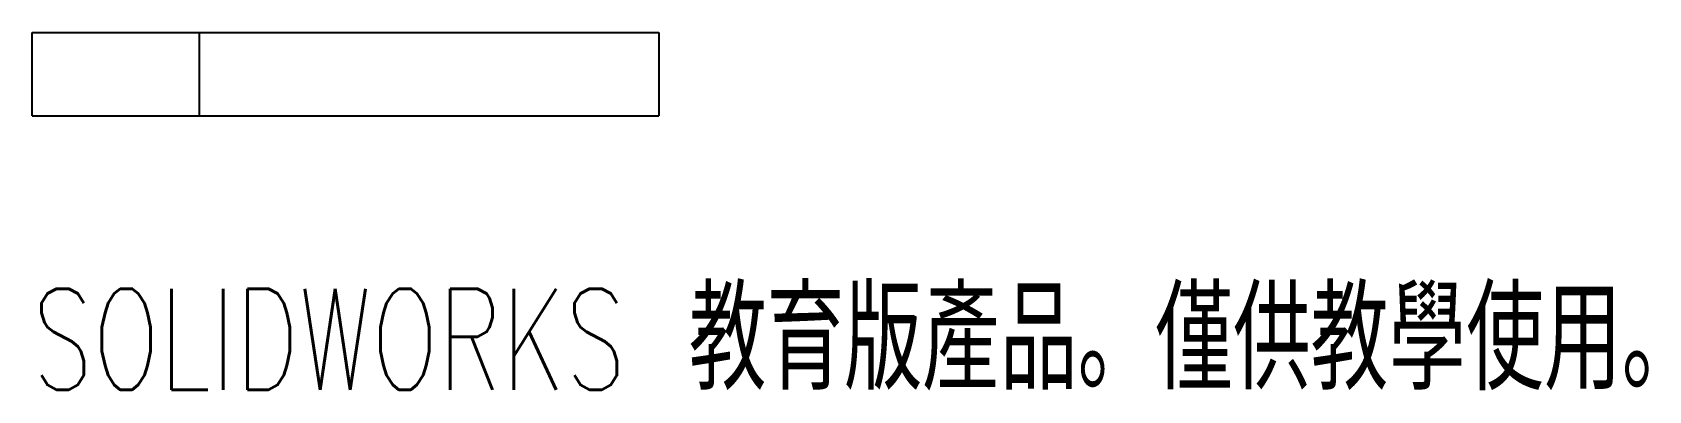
# Paper-space layout '_右視' of a CAD drawing. Header units: millimetres. Extents: x -15 to 62.4, y -13.2 to 4.
import ezdxf

# ---------------------------------------------------------------- set-up
doc = ezdxf.new("R2010")
doc.units = ezdxf.units.MM
doc.styles.add('SLDTEXTSTYLE0', font='TXT', dxfattribs={"width": 0.7, "bigfont": 'bigfont'})

psp = doc.layouts.new('_右視')

# ---------------------------------------------------------------- linework, layer by layer
at = {"color": 7, "linetype": 'Continuous', "lineweight": 25}
for p, q in [((-15, 4), (15, 4)), ((-15, 0), (-15, 4)), ((-7, 0), (-7, 4)), ((15, 4), (15, 0)), ((-15, 0), (15, 0))]:
    psp.add_line(p, q, dxfattribs=at)

# ---------------------------------------------------------------- texts
at = {"color": 7, "linetype": 'Continuous', "insert": (-15, -8.27), "char_height": 4.83362, "attachment_point": 1, "style": 'SLDTEXTSTYLE0'}
psp.add_mtext('SOLIDWORKS 教育版產品。僅供教學使用。', dxfattribs=at)

doc.saveas('drawing.dxf')
